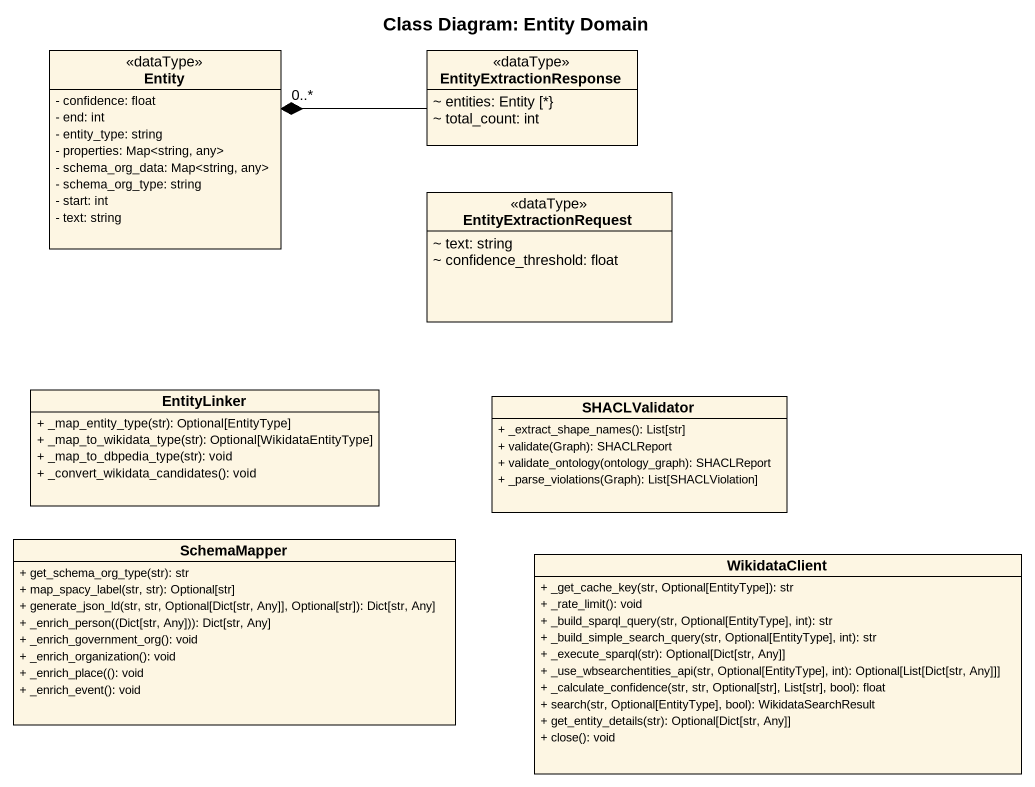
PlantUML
@startuml
title Class Diagram: Entity Domain
hide circle
hide empty members
skinparam classAttributeIconSize 0
class "Entity" as Entity_ <<dataType>> {
  - confidence: float
  - end: int
  - entity_type: string
  - properties: Map<string, any>
  - schema_org_data: Map<string, any>
  - schema_org_type: string
  - start: int
  - text: string
}
class EntityExtractionResponse <<dataType>> {
  ~ entities: Entity [*}
  ~ total_count: int
}
class EntityExtractionRequest <<dataType>> {
  ~ text: string
  ~ confidence_threshold: float
}
class EntityLinker {
  + _map_entity_type(str): Optional[EntityType]
  + _map_to_wikidata_type(str): Optional[WikidataEntityType]
  + _map_to_dbpedia_type(str): void
  + _convert_wikidata_candidates(): void
}
class SHACLValidator {
  + _extract_shape_names(): List[str]
  + validate(Graph): SHACLReport
  + validate_ontology(ontology_graph): SHACLReport
  + _parse_violations(Graph): List[SHACLViolation]
}
class SchemaMapper {
  + get_schema_org_type(str): str
  + map_spacy_label(str, str): Optional[str]
  + generate_json_ld(str, str, Optional[Dict[str, Any]], Optional[str]): Dict[str, Any]
  + _enrich_person((Dict[str, Any])): Dict[str, Any]
  + _enrich_government_org(): void
  + _enrich_organization(): void
  + _enrich_place((): void
  + _enrich_event(): void
}
class WikidataClient {
  + _get_cache_key(str, Optional[EntityType]): str
  + _rate_limit(): void
  + _build_sparql_query(str, Optional[EntityType], int): str
  + _build_simple_search_query(str, Optional[EntityType], int): str
  + _execute_sparql(str): Optional[Dict[str, Any]]
  + _use_wbsearchentities_api(str, Optional[EntityType], int): Optional[List[Dict[str, Any]]]
  + _calculate_confidence(str, str, Optional[str], List[str], bool): float
  + search(str, Optional[EntityType], bool): WikidataSearchResult
  + get_entity_details(str): Optional[Dict[str, Any]]
  + close(): void
}
EntityExtractionResponse -left-* "0..*" Entity_
@enduml
